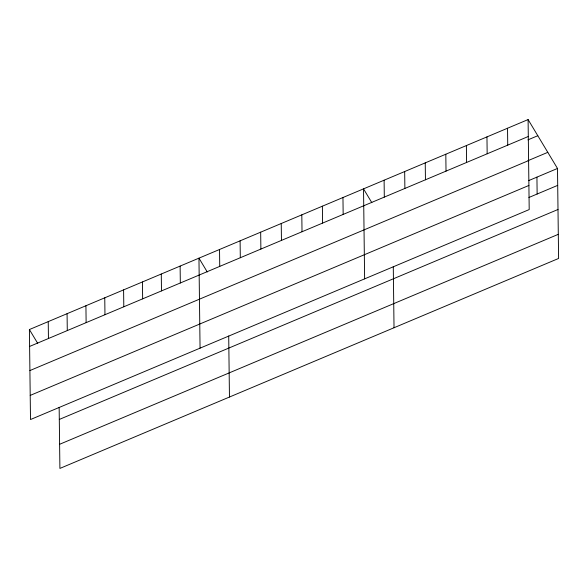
<?xml version="1.0" encoding="UTF-8"?>
<svg xmlns="http://www.w3.org/2000/svg" width="588" height="588" viewBox="0 0 588 588"><rect width="100%" height="100%" fill="white"/><g stroke="black" fill="none" stroke-linecap="round" stroke-linejoin="round"><path stroke-width="0.88" d="M528.097 119.577L529.2 209.571L30.502 419.538L29.4 329.545L528.097 119.577L557.497 168.462L558.6 258.455L59.902 468.423L59.153 407.388M29.606 346.442L528.311 136.475M527.928 139.87L537.8 135.71M528.053 160.649L547.795 152.336M29.9 370.565L528.605 160.597M528.7 180.589L557.497 168.462M30.201 395.415L528.906 185.448M528.906 197.487L557.703 185.36M59.3 419.45L558.005 209.482M59.601 444.3L558.306 234.333M371.844 202.698L363.531 188.866L364.626 278.859M207.277 271.987L198.957 258.154L200.06 348.147M29.4 329.545L37.713 343.37M536.932 177.128L537.138 194.025M507.532 128.243L507.738 145.14M486.96 136.901L487.165 153.799M466.387 145.559L466.593 162.457M445.814 154.225L446.02 171.123M425.242 162.883L425.447 179.781M404.669 171.549L404.882 188.439M393.284 266.709L394.026 327.744M384.104 180.207L384.309 197.105M342.958 197.531L343.164 214.429M322.386 206.19L322.591 223.087M301.813 214.848L302.019 231.745M281.24 223.514L281.454 240.411M260.675 232.172L260.881 249.069M240.102 240.837L240.308 257.728M228.71 335.998L229.46 397.032M219.53 249.496L219.736 266.393M180.119 266.092L180.325 282.982M161.281 274.023L161.487 290.913M142.436 281.953L142.649 298.851M123.598 289.884L123.803 306.782M104.76 297.815L104.965 314.712M85.922 305.745L86.127 322.643M67.076 313.683L67.289 330.574M48.238 321.614L48.444 338.512"/></g></svg>
